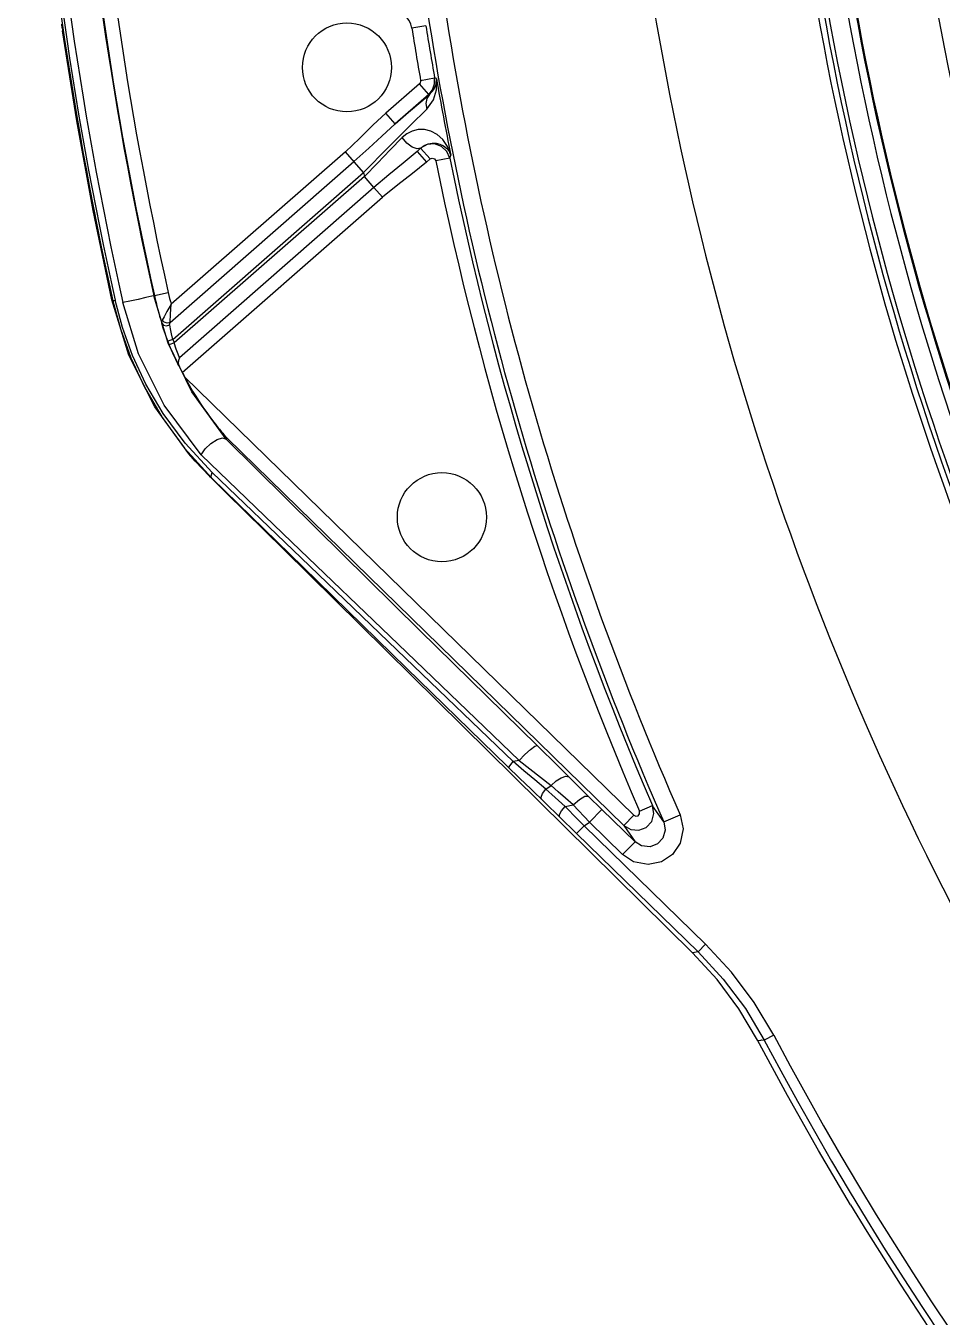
# Model space of a CAD drawing. Header units: metres. Extents: x -367 to 374, y -238 to 224.
# Drawn here: x 348.4517 to 348.5031, y 176.6594 to 176.7319 of the extents above; entities that cross this region are included whole.
import ezdxf
from ezdxf.enums import TextEntityAlignment as Align

# ---------------------------------------------------------------- set-up
doc = ezdxf.new("R2010")
doc.units = ezdxf.units.M
for name, color, linetype in [('ELE-ALIMENTADORES', 160, 'Continuous'), ('LA_BAU_BASES GERAIS_R00$0$ARQ-XREF-ATT', 8, 'Continuous'), ('LA_BAU_BASES GERAIS_R00$0$BASE', 253, 'Continuous'), ('LA_BAU_BASES GERAIS_R00$0$dutos', 31, 'Continuous')]:
    doc.layers.add(name, color=color, linetype=linetype)
doc.styles.add('LA_BAU_BASES GERAIS_R00$0$R60-125-RS', font='romans.shx', dxfattribs={"height": 0.19})
doc.styles.add('LA_BAU_BASES GERAIS_R00$0$R80-100-RS', font='romans.shx', dxfattribs={"height": 0.203})

# ---------------------------------------------------------------- blocks, each defined once
blk = doc.blocks.new('LA_BAU_BASES GERAIS_R00$0$A$C2E3D5B4E')
at = {"layer": 'LA_BAU_BASES GERAIS_R00$0$dutos', "color": 251}
for p, q in [((-18.29627995367116, -1.218161616549139), (-18.29630492054275, -1.217959195135506)), ((-18.29628216267656, -1.21814248360414), (-18.29626279422632, -1.218339970208206)), ((-18.2962652952391, -1.218319457817131), (-18.29626279422632, -1.218339970208206)), ((-18.27585194404969, -1.218052281704047), (-18.27664178967041, -1.21817850290762)), ((-18.27621343091005, -1.2213011716305), (-18.27809493834025, -1.222946788288652)), ((-18.27568683637548, -1.221903248054048), (-18.27621343091005, -1.2213011716305)), ((-18.27614813517835, -1.221115916301812), (-18.27536043535736, -1.220976985249933)), ((-18.27526358736384, -1.221010851969083), (-18.27536043522298, -1.220976985225832)), ((-18.27526143514501, -1.221642775907355), (-18.27526358733837, -1.221010852931329)), ((-18.27568583888717, -1.2219023756208), (-18.27756834689797, -1.22354887495311)), ((-18.27682162834253, -1.222908387325049), (-18.27613589939631, -1.222325499696296)), ((-18.27613589939631, -1.222325499696296), (-18.27564947805706, -1.221916346776823)), ((-18.27564947805706, -1.221916346776823), (-18.27568583888717, -1.2219023756208)), ((-18.27756836202627, -1.22354888818262), (-18.27809492985557, -1.222946788404158)), ((-18.27756834689797, -1.22354887495311), (-18.27682162834253, -1.222908387325049)), ((-18.27671120450179, -1.223632730449197), (-18.27579505265749, -1.222730715254045)), ((-18.27794617422569, -1.22486820539342), (-18.27671120450179, -1.223632730449197)), ((-18.2803732532127, -1.225123884920038), (-18.29016122082476, -1.23368479567506)), ((-18.27935332745631, -1.226290013416644), (-18.28037322637158, -1.225123917333519)), ((-18.27935332765014, -1.226290012447578), (-18.27794617422569, -1.22486820539342)), ((-18.27614489266182, -1.224921506893395), (-18.2763458367225, -1.225100210450989)), ((-18.2763458367225, -1.225100210450989), (-18.27614631666086, -1.224925704075019)), ((-18.27634583687723, -1.22510021058514), (-18.27581924221511, -1.225702287156935)), ((-18.27614631666086, -1.224925704075019), (-18.27614489266182, -1.224921506893395)), ((-18.2756197220175, -1.22552778066364), (-18.27614631668121, -1.2249257040923)), ((-18.29022296318476, -1.234707338473697), (-18.2798932720624, -1.22567267332505)), ((-18.27561971895238, -1.225527777984723), (-18.27581924664707, -1.225702285259729)), ((-18.27450807395223, -1.225480093616341), (-18.27529204278142, -1.225638652363784)), ((-18.27450807300193, -1.225480078955741), (-18.27445071084139, -1.225311985013093)), ((-18.29006135248153, -1.235655581017625), (-18.27935332725406, -1.226290014492577)), ((-18.27930858152047, -1.226511577430017), (-18.28998545582692, -1.23584990090302)), ((-18.27935332725406, -1.226290014492577), (-18.27930858152047, -1.226511577430017)), ((-18.2787686700251, -1.227128872639867), (-18.27930857742183, -1.226511575092161)), ((-18.2787686700251, -1.227128872639867), (-18.28969688802124, -1.236687027778032)), ((-18.27876867847067, -1.227128880057251), (-18.27828866898653, -1.227677662848862)), ((-18.28953382040379, -1.237513017690787), (-18.27828865807771, -1.227677681393914)), ((-18.29109996427792, -1.233200774248587), (-18.29112734295359, -1.23320692001397)), ((-18.29109996041893, -1.233200791059687), (-18.29031949422858, -1.233025615030499)), ((-18.29252712221592, -1.236542827652727), (-18.29349004224548, -1.233437583501825)), ((-18.29342690932879, -1.233491296937871), (-18.29349004224548, -1.233437583501825)), ((-18.29342693256251, -1.233491304487586), (-18.29330572217509, -1.233464237430496)), ((-18.29056059701247, -1.234392181104056), (-18.290664319641, -1.234581679846258)), ((-18.29054378889623, -1.234691894751165), (-18.2906643197515, -1.234581679718929)), ((-18.29022296084895, -1.234707336431882), (-18.290196718272, -1.234223781870412)), ((-18.2905996020404, -1.235031632764446), (-18.29068884406104, -1.234741356677375)), ((-18.2904808991309, -1.235383804949095), (-18.2905996020404, -1.235031632764446)), ((-18.29034139992848, -1.235763040054451), (-18.2904808991309, -1.235383804949095)), ((-18.29019910542286, -1.235066997077126), (-18.29024135588452, -1.23483567228476)), ((-18.29006135195118, -1.235655582396419), (-18.2903413997517, -1.235763040518293)), ((-18.28998545557022, -1.235849901555582), (-18.29026420055561, -1.235960695292476)), ((-18.29107386005126, -1.239450925901281), (-18.29252712221592, -1.236542827652727)), ((-18.28973103656324, -1.237122767041626), (-18.28953382040379, -1.237513017690787)), ((-18.26417733900996, -1.262375141496875), (-18.28940381156974, -1.237761044054139)), ((-18.28916854681245, -1.242085260411102), (-18.29107386005126, -1.239450925901281)), ((-18.28701757567649, -1.241206900654731), (-18.28706606291792, -1.241256594211052)), ((-18.28704038534818, -1.241179344569616), (-18.28701655095608, -1.24120790050091)), ((-18.26473594373613, -1.262947643776613), (-18.28701757567649, -1.241206900654731)), ((-18.28940917380976, -1.241759167315365), (-18.28786935496396, -1.243445879204671)), ((-18.28880507156657, -1.242498650166169), (-18.28916854681245, -1.242085260411102)), ((-18.28337420048672, -1.247048505609825), (-18.28847090909449, -1.242133645515139)), ((-18.28800741425039, -1.243331639398264), (-18.28786935496396, -1.243445879204671)), ((-18.28706211315773, -1.244263826594022), (-18.28800741187376, -1.243331636984465)), ((-18.28285951352711, -1.247928363581366), (-18.28785106028238, -1.243129619418767)), ((-18.28382673142403, -1.247459551019972), (-18.28706211315773, -1.244263826594022)), ((-18.28382679750609, -1.247459599707952), (-18.26087610008017, -1.270092710006509)), ((-18.27693456953978, -1.254113266464799), (-18.27057032556831, -1.260307293842914)), ((-18.26842166039148, -1.259626165462294), (-18.26960762512306, -1.258459772477806)), ((-18.27060532553708, -1.259294794825735), (-18.27094730812973, -1.259359030805342)), ((-18.27034328910952, -1.259875949226796), (-18.27094730812132, -1.259359030801704)), ((-18.26673279786417, -1.261294127040571), (-18.26842166039148, -1.259626165462294)), ((-18.26996117878605, -1.26089823140336), (-18.27057032556831, -1.260307293842914)), ((-18.26912258373432, -1.260905269715465), (-18.26882022603206, -1.260707093788994)), ((-18.26841893989626, -1.261056521623402), (-18.26882020988728, -1.260707107938003)), ((-18.26834891961153, -1.262458689782477), (-18.26996117878605, -1.26089823140336)), ((-18.26877287689535, -1.261217498563553), (-18.26912258373432, -1.260905269715465)), ((-18.2659683656874, -1.26204342991349), (-18.26673279786417, -1.261294127040571)), ((-18.26803446281167, -1.261882427894932), (-18.26758095309947, -1.261793981794824)), ((-18.26666662160187, -1.262759057752817), (-18.26758094032914, -1.261794000170255)), ((-18.26666662160017, -1.262759057756), (-18.2659683656891, -1.262043429909852)), ((-18.2659683656874, -1.26204342991349), (-18.26410553661981, -1.26386103861995)), ((-18.26385407094222, -1.262152739508736), (-18.2631197472233, -1.261835695856632)), ((-18.2624924012581, -1.262743967071117), (-18.26312049043372, -1.261835999504171)), ((-18.26834891961153, -1.262458689782477), (-18.26738418268451, -1.263396100247689)), ((-18.26738417054139, -1.263396087788067), (-18.26696537978455, -1.262966372848211)), ((-18.26696544001686, -1.26296643465156), (-18.26666662159846, -1.262759057757819)), ((-18.26014012857217, -1.269617691299288), (-18.26696544001686, -1.26296643465156)), ((-18.26480379253098, -1.264576666466553), (-18.26666662159846, -1.262759057757819)), ((-18.26473594373613, -1.262947643776613), (-18.26417733900826, -1.262375141500058)), ((-18.26473594373613, -1.262947643776613), (-18.26410553661981, -1.26386103861995)), ((-18.26249169716789, -1.262743675330228), (-18.26157603339936, -1.262341904686934)), ((-18.26738417054139, -1.263396087788067), (-18.26055881663262, -1.270047370896179)), ((-18.26480379255304, -1.264576666442451), (-18.26410553664357, -1.263861038596303)), ((-18.2605588853055, -1.270047321598383), (-18.2608760417977, -1.270092657884732)), ((-18.25949685732996, -1.271598971910578), (-18.2608760417977, -1.270092657884732)), ((-18.26055881663262, -1.270047370896179), (-18.26014006834487, -1.269617629490938)), ((-18.25631228488407, -1.274729263463257), (-18.25684256419277, -1.27501015130764))]:
    blk.add_line(p, q, dxfattribs=at)
for points in [[(-18.29349006047107, -1.233437587568176), (-18.29454069378596, -1.228428805164356), (-18.29546516495998, -1.223395212016101), (-18.29626289082319, -1.218339984151669)], [(-18.27614815108518, -1.221115824662036), (-18.27614789380857, -1.221183898238166), (-18.27617120640889, -1.221249412462555), (-18.27621343091005, -1.2213011716305)], [(-18.27579505265749, -1.222730715254045), (-18.27542954006958, -1.222211584484455), (-18.27526143514501, -1.221642775907355)], [(-18.27568583940058, -1.221902374983244), (-18.2754720253713, -1.221637883269239), (-18.27535922145512, -1.22131708993237), (-18.27536043522298, -1.220976985225832)], [(-18.27564947805706, -1.221916346773639), (-18.27540131160254, -1.22163236168052), (-18.27528091970282, -1.221331333552996), (-18.27526358736384, -1.221010851969083)], [(-18.27564958916855, -1.221916373461852), (-18.27580347595529, -1.2221381977335), (-18.27585425606947, -1.222422347317831), (-18.27579509007774, -1.222730762862)], [(-18.2803732532127, -1.225123884920038), (-18.27957374312427, -1.224380488744544), (-18.27880947824008, -1.223619200911514), (-18.27809493834025, -1.222946788288652)], [(-18.27989331573349, -1.22567262337742), (-18.27905007098764, -1.224912608988859), (-18.2783284956779, -1.224239448818651), (-18.27756835385094, -1.223548878822101)], [(-18.27718101497817, -1.224329803292846), (-18.2778513491312, -1.225022470802458), (-18.27856542974621, -1.22575483356303), (-18.27930858107504, -1.226511579563237)], [(-18.27629108096062, -1.22387371552594), (-18.27662404009936, -1.223957398571827), (-18.27692201297123, -1.224113254253723), (-18.27718101497817, -1.224329803292846)], [(-18.27614490208146, -1.224921505074406), (-18.27634174473769, -1.224964268720385), (-18.2766168647546, -1.224862133920567), (-18.2769160963677, -1.224636268063648), (-18.27718091852068, -1.224329847773049)], [(-18.27445070762678, -1.225311998776476), (-18.27463285786973, -1.224821012565997), (-18.27490028416207, -1.224433628938812), (-18.27522036376638, -1.224149222385847), (-18.27557141548846, -1.223963062393693), (-18.27593434904588, -1.223873281123986), (-18.27629108096062, -1.22387371552594)], [(-18.27634584036559, -1.225100206221384), (-18.2771331862009, -1.225763364057173), (-18.27792631937928, -1.226413621032123), (-18.27876860171943, -1.227128955594424)], [(-18.27450807300193, -1.225480078955741), (-18.27467344163324, -1.225098902699017), (-18.27497867354043, -1.224818312230752), (-18.27537044651103, -1.224685713188762), (-18.27578338153251, -1.224723254349726), (-18.27614630516882, -1.224925695816808)], [(-18.27614487592541, -1.224921494020862), (-18.27594302536011, -1.224776931217718), (-18.27572117592331, -1.224683232373707)], [(-18.27572117592331, -1.224683232373707), (-18.27549441382109, -1.224640229577915), (-18.2752719466655, -1.224644199593229), (-18.27505917336373, -1.22469215694781), (-18.27486178693835, -1.224782917119398), (-18.27468749472916, -1.224916029110034), (-18.27454574834644, -1.22509213476377), (-18.27445071084139, -1.225311985013093)], [(-18.27581924664707, -1.225702285259729), (-18.2766117864403, -1.226344962278461), (-18.27743092697131, -1.226973045344209), (-18.27828865807771, -1.227677681393914)], [(-18.27561971895238, -1.225527777984723), (-18.27549803394629, -1.225478570341409), (-18.275372245516, -1.225515396671369), (-18.27529201911409, -1.225638751553277)], [(-18.29112734410103, -1.233206914902155), (-18.29124942470355, -1.233236511848361), (-18.29157217143006, -1.233309470218671), (-18.29201980405321, -1.233408657645839), (-18.29248718618112, -1.233510778442621), (-18.29286458794172, -1.233591859496016)], [(-18.28706772447185, -1.241254807988469), (-18.28899889251124, -1.238594180022744), (-18.29032491500266, -1.235870106503342), (-18.29112735795422, -1.233206852762294)], [(-18.29342690932879, -1.233491296937871), (-18.2930047830863, -1.235071850708835), (-18.29242401767851, -1.236686153668131), (-18.29165469013185, -1.238345161940913), (-18.29066078057133, -1.240045272312443), (-18.28940917380976, -1.241759167315365)], [(-18.28785106028238, -1.243129619418767), (-18.28937583863001, -1.241482648870885), (-18.29060306596034, -1.2398217124707), (-18.29157550757179, -1.23817432659979), (-18.29233071185888, -1.236558253210376), (-18.29289857668118, -1.234986468971044), (-18.29330573801053, -1.233464166517194)], [(-18.28847090909449, -1.242133645515139), (-18.2905524709887, -1.239344449248335), (-18.29198753342132, -1.236464775008415), (-18.29286465146868, -1.233591576458082)], [(-18.29016120514916, -1.233684849442113), (-18.29028511380614, -1.233900543895913), (-18.290393417313, -1.234091824267296), (-18.29056059701247, -1.234392181104056)], [(-18.290196718272, -1.234223781870412), (-18.29018110858806, -1.233974363178902), (-18.2901611216796, -1.233684711219382)], [(-18.290664319641, -1.234581679846258), (-18.29068718498911, -1.234636014483101), (-18.29069552496867, -1.234688560382608), (-18.29068884413255, -1.234741356454549)], [(-18.29022295961647, -1.234707328854881), (-18.29038346705465, -1.23473753622028), (-18.29054378889623, -1.234691894751165)], [(-18.29068884478863, -1.234741356471829), (-18.29058922427862, -1.234857075817388), (-18.2904185499201, -1.234892750658844), (-18.29024135462305, -1.234835673726309)], [(-18.29024135588452, -1.23483567228476), (-18.29024386459309, -1.234795232005297), (-18.29023805038162, -1.234753031877233), (-18.29022296318476, -1.234707338473697)], [(-18.29006135570307, -1.235655583836149), (-18.29013823055448, -1.23534915981935), (-18.29019910542286, -1.235066997077126)], [(-18.28973067605978, -1.237123058006716), (-18.28978379095486, -1.23703036629712), (-18.28990165495986, -1.236793315964576), (-18.29007013777027, -1.236425131321255), (-18.2902642004417, -1.235960695578058)], [(-18.28969688802124, -1.236687027778032), (-18.28977434881358, -1.236494063911039), (-18.28987455861693, -1.236210138555805), (-18.28998545903983, -1.235849903712904)], [(-18.28969695964349, -1.236687090451767), (-18.28975241107048, -1.236835682911249), (-18.28976753508232, -1.236987470673455), (-18.28973103656324, -1.237122767041626)], [(-18.28940381156974, -1.237761044054139), (-18.28916240077808, -1.238198468435428), (-18.28895394392464, -1.238554851979359), (-18.28877464845903, -1.238847271897782), (-18.28862046278164, -1.239089210747522), (-18.28848749401379, -1.239291290097469), (-18.28837224252743, -1.239461809993088), (-18.28827170931277, -1.239607212768703), (-18.28815925369065, -1.2397663381077), (-18.28800422133622, -1.239979904842755), (-18.28787321945265, -1.240155389474864), (-18.28776209665898, -1.240300846959315), (-18.28766725253979, -1.240422631714125), (-18.28758564944974, -1.240525733692891), (-18.28751476610853, -1.240614069649098), (-18.28745252892543, -1.240690720391001), (-18.28739723272122, -1.240758128106052), (-18.28732924058488, -1.240840142376499), (-18.28725861284579, -1.240924359288954), (-18.28719551724043, -1.240998794901941), (-18.28704038534818, -1.241179344569616)], [(-18.28847041289941, -1.24213324142255), (-18.28824512124493, -1.241796835802404), (-18.28792499818724, -1.241498205003325), (-18.28758036950114, -1.241281718554717), (-18.28727611726811, -1.24119330793809), (-18.28706772913324, -1.241255989919125)], [(-18.26960762512306, -1.258459772477806), (-18.27618325340188, -1.252003403841798), (-18.28201078264772, -1.24626132359225), (-18.28706606291792, -1.241256594211052)], [(-18.28800741425039, -1.243331639398264), (-18.28841819861702, -1.242914668850233), (-18.28880507156657, -1.242498650166169)], [(-18.28786907321091, -1.243445784280709), (-18.28790616073945, -1.243369053071717), (-18.28789903923678, -1.243258486135971), (-18.28785120248313, -1.243129763394506)], [(-18.2878693543928, -1.243445878620321), (-18.28274431685861, -1.248451491528783), (-18.27693456953978, -1.254113266464799)], [(-18.27060532553708, -1.259294794825735), (-18.27740867951707, -1.252777647717892), (-18.28337420048672, -1.247048505609825)], [(-18.27094730812973, -1.259359030805342), (-18.27699072097198, -1.25356312655839), (-18.28285951352711, -1.247928363581366)], [(-18.27060522881266, -1.259294840169503), (-18.27028654773983, -1.258963796790965), (-18.26997388671157, -1.258679225908679), (-18.26973072780072, -1.258498520776527), (-18.26960760592328, -1.258459727604702)], [(-18.27060532555572, -1.25929479483392), (-18.27001602333678, -1.259764345834071), (-18.269420393725, -1.260235147760511), (-18.26882022659822, -1.260707093356984)], [(-18.27118020672947, -1.259714416363011), (-18.27116830160071, -1.259653111128216), (-18.27108722565572, -1.259528745937303), (-18.27094725417203, -1.259359080013098)], [(-18.26912258374114, -1.260905269710463), (-18.26973582034918, -1.260390378455838), (-18.27034328910952, -1.259875949226796)], [(-18.26882020988728, -1.260707107938003), (-18.26853299508389, -1.260447995572747), (-18.26824471838631, -1.260264796737999), (-18.26798925202695, -1.26018240465163), (-18.26781606393115, -1.260224636029022)], [(-18.26935002421283, -1.261489822102419), (-18.26938150636181, -1.261354467366971), (-18.26930185664435, -1.261143894881741), (-18.26912269609011, -1.260905169446403)], [(-18.2680344612528, -1.261882430083176), (-18.26841000400714, -1.261543333197267), (-18.26877287689535, -1.261217498563553)], [(-18.26758096315325, -1.261793973259216), (-18.26800605734331, -1.261418539999511), (-18.26841893989626, -1.261056521623402)], [(-18.26758094032914, -1.261794000170255), (-18.26722802841778, -1.261487697221298), (-18.26691980849296, -1.261303758929614), (-18.26673277693226, -1.261294105586501)], [(-18.26834892030001, -1.26245868911127), (-18.26835434029726, -1.262336854206467), (-18.26824238055224, -1.262127440065967), (-18.26803472466122, -1.261882163361122)], [(-18.26696543997264, -1.26296643469567), (-18.26732652983242, -1.2625992643313), (-18.26803446281167, -1.261882427894932)], [(-18.26473556056169, -1.262947231612259), (-18.26434623539581, -1.263181194907418), (-18.26389456724291, -1.263218404432507), (-18.26347312213568, -1.263052674723156), (-18.26316768871334, -1.262718158967516), (-18.26304111872253, -1.26228308503795), (-18.26312049043372, -1.261835999504171)], [(-18.26417733900996, -1.262375141496875), (-18.26406420299725, -1.262430296258287), (-18.26393261128476, -1.262402747675594), (-18.26384748793373, -1.262294677189573), (-18.26385410425519, -1.262152654359568)], [(-18.26157623091797, -1.262341395682768), (-18.26140658043994, -1.263128914772267), (-18.26156779264329, -1.263938784244317), (-18.26200104200336, -1.264574494809665), (-18.26262149741979, -1.264989884143404), (-18.26336869032707, -1.265148100747126), (-18.26418471978332, -1.264988843868366), (-18.26480379253098, -1.264576666466553)], [(-18.2624924012581, -1.262743967071117), (-18.26240788633208, -1.263215540038061), (-18.26254729724712, -1.263668012026471), (-18.2628501854756, -1.263985619310631), (-18.26325776603971, -1.2641403632785), (-18.26373478977393, -1.264091993717273), (-18.26410515496855, -1.263860625053155)], [(-18.2605588853055, -1.270047321598383), (-18.25915029627117, -1.271569996727692), (-18.2579070444915, -1.273230258100909), (-18.25684244921729, -1.275010296741755)], [(-18.25631236138361, -1.27472930398261), (-18.25740893714737, -1.272895935414624), (-18.25868945078105, -1.271185885635703), (-18.26014012857217, -1.269617691299288)], [(-18.25723374371864, -1.274992792195178), (-18.25827853692783, -1.273238032314737), (-18.25949685732996, -1.271598971910578)], [(-18.25199368770234, -1.284254425709776), (-18.25379958720612, -1.2812015593924), (-18.25554663205776, -1.27811374996935), (-18.25723377172437, -1.274992806990383)], [(-18.25723374371864, -1.274992792195178), (-18.25709589368751, -1.275012676213635), (-18.256980332014, -1.274990396095916), (-18.25684244921729, -1.275010296741755)]]:
    blk.add_lwpolyline(points, dxfattribs=at)
for centre in [(-18.28028394617081, -1.220384323330734), (-18.27495222578136, -1.245639332827693)]:
    blk.add_circle(centre, 0.002499986391568378, dxfattribs=at)
for centre, radius, start, end in [((-18.09466975517489, -1.189107552631128), 0.2036524809364518, 173.4240995213677, 192.5879895928577), ((-18.09466975517489, -1.189107552631128), 0.2035282851901744, 173.4241194281574, 192.5879697834904), ((-18.09466975517489, -1.189107552631128), 0.2031256884124901, 173.4018910459691, 192.6502416972924), ((-18.09466975517489, -1.189107552631128), 0.2013463135974872, 173.4020456127495, 192.6516245854617), ((-18.09466975517489, -1.189107552631128), 0.2013182536199233, 183.4767406560873, 192.6516245854617), ((-18.09466975517489, -1.189107552631128), 0.2005183798183982, 183.4767473648049, 192.6518206955738), ((-18.09466975517489, -1.189107552631128), 0.1613162956318721, 186.7811018180587, 211.9000886911751), ((-18.09466975517489, -1.189107552631128), 0.1610718744915058, 186.7815731173217, 211.898914578356), ((-18.09466975517489, -1.189107552631128), 0.1616563787858307, 186.9312869683671, 211.0897270504387), ((-18.09466975517489, -1.189107552631128), 0.1706766452543957, 187.2713177295467, 209.3673597604939), ((-18.09466975517489, -1.189107552631128), 0.1600052579248156, 188.0862470800062, 212.8372545675801), ((-18.09466975517489, -1.189107552631128), 0.1595548766002322, 188.0858086169489, 212.8387359019313), ((-18.09466975517489, -1.189107552631128), 0.1594991318143624, 188.098399159091, 212.819839311075), ((-18.09466975517489, -1.189107552631128), 0.1550344239350705, 188.8415770504475, 214.3805951266217), ((-18.27782666238068, -1.218367833624313), 0.00119989902020692, 9.076584696341545, 93.01180974952744), ((-18.09466975517489, -1.189107552631128), 0.1832661528509593, 188.7991694951784, 203.6906792868039), ((-18.09466975517489, -1.189107552631128), 0.18226622295858, 188.7991354835386, 203.6905077721453), ((-18.09466975517489, -1.189107552631128), 0.1842795098567521, 189.0766044851986, 190.0026744218436), ((-18.09466975517489, -1.189107552631128), 0.1834796518413411, 189.0765796042843, 190.0027033406393), ((-18.09466975517489, -1.189107552631128), 0.1833901654538336, 190.0183792523734, 191.385987716717), ((-18.09466975517489, -1.189107552631128), 0.1842794943222367, 191.4339413443423, 203.3522034207929), ((-18.09466975517489, -1.189107552631128), 0.1834796518362412, 191.4339096582582, 203.3522318297081), ((-18.27374324742004, -1.229394105374638), 0.01776925271476314, 192.3704528426887, 197.5133008605304), ((-18.27374324742004, -1.229394105374638), 0.01696937891323804, 192.3592843988459, 194.6461635511297), ((-18.27374324742004, -1.229394105374638), 0.0177781325144286, 200.9924807473138, 201.6763574898623), ((-18.27374324742004, -1.229394105374638), 0.01747817581965356, 200.9924775101439, 201.6763515774203), ((-18.27374324742004, -1.229394105374638), 0.01775553244474535, 207.2105048448229, 208.1141649474233), ((-18.09466975517489, -1.189107552631128), 0.1835191446255739, 207.910132392393, 246.4257628993773), ((-18.09466975517489, -1.189107552631128), 0.1829190661924222, 207.9100754587017, 246.4231452420526), ((-18.09466975517489, -1.189107552631128), 0.1838579538727667, 211.1648444507174, 245.7762028851919)]:
    blk.add_arc(centre, radius, start, end, dxfattribs=at)
blk = doc.blocks.new('LA_BAU_BASES GERAIS_R00')
at = {"layer": 'LA_BAU_BASES GERAIS_R00$0$ARQ-XREF-ATT'}
blk.add_blockref('LA_BAU_BASES GERAIS_R00$0$A$C2E3D5B4E', (366.75, 177.95), dxfattribs=at)
at = {"layer": 'LA_BAU_BASES GERAIS_R00$0$BASE', "style": 'LA_BAU_BASES GERAIS_R00$0$R60-125-RS'}
for p in [(242.7815727361595, 218.919159373358), (358.6365727361596, 192.964159373358)]:
    blk.add_attdef('S', text='', height=0.19, rotation=90, dxfattribs=at).set_placement(p, align=Align.MIDDLE_CENTER)
at = {"layer": 'LA_BAU_BASES GERAIS_R00$0$BASE', "style": 'LA_BAU_BASES GERAIS_R00$0$R80-100-RS'}
blk.add_attdef('ACESSO', text='', height=0.203, dxfattribs=at).set_placement((365.922255870473, 191.9868442639211), align=Align.TOP_CENTER)
at = {"layer": 'LA_BAU_BASES GERAIS_R00$0$BASE', "style": 'LA_BAU_BASES GERAIS_R00$0$R60-125-RS'}
blk.add_attdef('S', text='', height=0.19, dxfattribs=at).set_placement((266.114159373358, 180.9134272638404), align=Align.MIDDLE_CENTER)

msp = doc.modelspace()

# ---------------------------------------------------------------- block references
at = {"layer": 'ELE-ALIMENTADORES', "color": 2}
msp.add_blockref('LA_BAU_BASES GERAIS_R00', (0, 0), dxfattribs=at)

doc.saveas('drawing.dxf')
